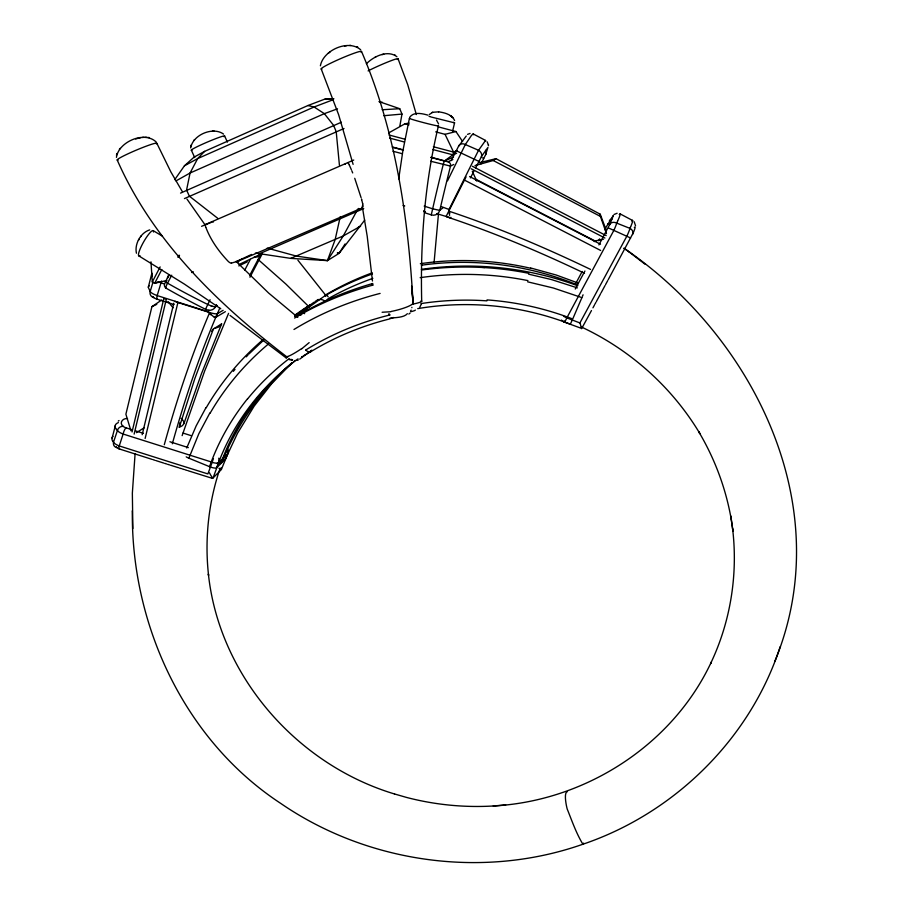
<?xml version="1.0" encoding="UTF-8"?>
<svg xmlns="http://www.w3.org/2000/svg" width="908" height="908" viewBox="0 0 908 908"><rect width="100%" height="100%" fill="white"/><g stroke="black" fill="none" stroke-linecap="round" stroke-linejoin="round"><path stroke-width="1.36" d="M431.3 214.731L432.673 208.806A149.525 9.909 -75.6 0 1 443.206 164.586L444.318 161.102M132.863 528.558L132.352 493.158L135.11 453.512M581.449 328.367L563.857 321.897L561.439 320.081M223.55 134.1C212.937 126.257 192.678 134.929 190.714 147.913M473.386 134.736L473.023 133.941L471.536 135.326L465.327 144.531L447.542 180.794M434.092 262.321L438.462 213.947M183.927 423.593L201.326 374.017L221.631 323.906L213.369 329.002L194.8 378.67L179.307 427.305C185.936 424.706 184.369 421.267 181.123 418.293M570.258 323.645L570.224 324.145C522.009 305.394 468.71 299.958 417.725 308.629M564.084 321.988L564.209 320.887M190.703 146.665L190.975 145.189M340.25 216.728L335.166 239.542L327.436 260.619L290.708 258.383L255.364 253.048M156.267 142.102C144.61 130.514 118.573 141.739 116.428 157.356M398.703 178.921L402.789 151.375L409.394 118.346M485.655 141.205L485.553 140.445L473.193 133.93M152.033 273.229L152.033 276.259M151.636 274.159L148.276 287.325L150.195 291.502A5.062 4.926 -17.6 0 0 153.69 297.597M399.849 126.008L401.983 114.079L399.736 108.699L378.965 101.582M116.462 155.302L116.894 153.509M213.357 329.048L211.564 331.409M583.617 843.123L582.891 844.236C483.158 879.33 367.74 863.213 280.731 803.41C184.755 740.44 131.512 625.85 132.33 512.521L132.262 510.875M438.451 125.883C424.592 183.189 420.279 242.447 421.698 301.274M452.627 131.093L454.579 122.83L453.455 122.342M132.046 431.97L163.815 298.562L166.3 299.345L134.134 434.115M142.193 434.694L173.791 303.17M439.812 210.27L439.835 210.179A164.938 10.181 -75.5 0 1 450.516 166.073L453.705 164.484M161.647 300.037L151.92 306.654L125.894 414.207L130.934 430.789M145.132 438.473L177.911 302.5A5.005 0.908 15.5 0 1 174.994 301.308M436.839 213.698L450.198 217.659M112.138 437.985L115.384 425.523M148.322 287.064L149.332 285.498M164.28 444.75C176.697 399.815 191.406 355.459 209.68 312.545A6.583 1.203 15.7 0 0 217.182 313.771M172.327 443.774C184.63 399.656 199.181 356.118 217.194 313.998M153.009 282.025L150.195 291.502A10.045 2.542 16.3 0 0 157.175 295.577L208.238 311.75L210.758 314.781M219.963 468.641C208.42 502.862 204.538 539.568 208.568 575.445L208.386 573.97C219.203 676.017 297.007 764.695 394.537 793.978M774.955 661.035C838.345 507.277 754.219 337.061 624.114 248.338M213.425 458.676A4.892 0.692 -70.5 0 0 212.234 462.183L207.887 473.919L172.872 462.944L119.254 445.93L123.125 434.035A4.96 1.453 -70.5 0 1 126.212 427.747M182.133 435.636L204.606 371.122L228.566 313.362M119.277 445.919A8.547 2.962 16.3 0 1 113.489 442.219L117.438 430.471A5.017 4.426 -39.9 0 1 123.25 426.363A4.404 1.135 14.5 0 0 126.189 427.861L131.944 429.688M212.347 478.323A7.219 1.986 15.2 0 0 213.039 477.994L219.032 461.752L218.805 458.177M446.146 216.376L466.054 176.924M216.365 467.915A6.413 1.782 20.4 0 1 210.577 467.087L188.875 458.2L198.818 433.752L209.816 413.049M209.521 466.689C218.136 442.06 231.222 419.076 247.543 398.737M780.188 646.678C750.292 738.84 674.349 813.284 582.891 844.236C576.251 833.351 571.961 820.843 567.182 808.96C566.183 805.237 563.63 792.57 567.352 791.628M186.719 447.984L196.139 425.943L205.991 407.613M208.238 311.75L208.817 310.218M421.301 304.123L419.814 307.154M481.07 163.849L485.587 154.769L487.925 147.436L481.773 156.097L475.554 167.901M583.072 294.816L582.425 296.394M213.096 477.914L221.325 469.606L228.112 452.979L227.987 449.244M449.267 210.565L449.04 209.464L478.55 150.285L485.553 140.445M633.148 233.004L608.167 279.777M630.572 226.909L629.948 228.373A5.255 4.256 22.4 0 1 632.57 234.491M581.937 297.54L572.721 319.014C545.311 308.425 516.312 301.989 487.006 299.912M214.856 317.437A5.573 1.033 15.8 0 0 215.843 317.278L219.793 308.073M572.188 320.24L570.406 323.986M617.576 221.177L616.714 223.13A5.278 4.12 22.9 0 0 609.881 224.162L598.905 244.91M357.843 209.056L343.258 235.944L327.436 260.619L296.405 256.09L267.213 248.088M179.307 427.305L180.022 422.538M609.915 224.185L613.24 215.752M216.49 304.6L215.571 306.598L217.33 305.61M210.077 299.708L207.796 304.589A6.458 0.885 -60.1 0 0 205.696 309.617M149.695 229.894C140.615 232.686 134.373 244.059 136.438 253.219M168.548 275.147L164.757 283.648A3.405 3.235 56.3 0 0 166.175 288.233A159.513 31.36 28.3 0 0 206.071 309.549L206.173 309.605M249.95 277.235L262.401 253.48M466.258 136.018L458.517 146.37L451.185 160.614M249.587 275.623L260.948 254.07L239.326 264.387M244.661 270.3L250.347 259.359M470.457 177.9L473.863 171.203M166.97 280.424L154.644 283.319L152.294 281.957L160.137 266.907M161.828 269.528L154.644 283.319L158.435 281.696M177.923 257.214L178.978 255.216M167.798 277.837L169.319 274.92M178.49 257.373L179.512 255.42M171.714 275.203L167.549 283.16A6.674 1.101 -60.3 0 0 166.175 288.222M575.683 283.648L582.21 271.435M139.037 239.269L138.459 240.348M598.644 240.722L599.632 238.883M604.592 229.645L613.15 215.684M575.263 289.028L584.922 271.015M591.483 310.536L581.585 328.707M592.947 307.846L594.422 305.122M594.91 304.214L595.909 302.387M596.408 301.467L600.438 294.044M600.948 293.102L605.046 285.532M605.568 284.579L607.645 280.742M238.146 262.196L239.247 260.256M409.792 117.177C413.798 111.491 422.288 113.557 427.94 115.157M221.631 323.906L218.669 327.028L214.731 328.367M429.314 114.51L432.696 112.286L438.643 111.843M327.436 260.619L339.036 253.389L345.085 243.957M364.732 220.122L339.036 253.389L337.299 252.992M174.745 179.659L184.438 165.801L194.017 157.175L204.595 151.375L307.925 105.532L325.212 98.972L333.849 98.756M260.914 254.127L257.793 256.805L253.865 257.418M454.567 122.852L430.869 116.939M140.661 236.716L141.387 235.728M222.925 460.174L220.394 462.535A36.036 9.386 14 0 1 219.044 463.239L217.273 463.727M230.008 315.382L286.156 357.911L286.803 357.343M233.333 371.349L235.002 369.386M119.391 149.207L120.14 148.367M366.389 63.764C373.699 56.41 387.557 49.554 396.909 56.716M345.358 163.928L345.233 164.087A4.109 0.965 67.3 0 0 345.097 164.257M246.216 356.855L248.009 354.983M204.595 151.375L197.649 158.605L190.067 173.019L186.583 189.988L189.307 196.117L217.716 218.283M194.539 139.662L193.881 140.343M248.906 354.041L264.137 339.694M218.805 462.399L227.953 453.398M291.4 363.393L271.651 383.732L254.217 406.046L237.544 433.207L225.422 459.073L221.427 463.035C236.886 424.876 261.084 390.247 291.888 362.905M311.83 350.159L299.719 359.125M309.163 342.622L301.706 348.808M301.785 356.98L302.432 356.424M450.152 217.977L450.901 217.33M292.126 362.962C259.972 389.339 234.57 424.286 220.826 463.636L216.728 467.711C231.608 425.023 260.051 387.512 295.974 360.272M362.406 207.489L361.384 208.17M293.659 361.713L295.202 360.476M360.658 49.747C348.252 38.987 323.146 50.258 320.399 65.796M408.838 314.043L410.144 313.022M118.267 421.108L119.016 420.529M439.835 210.179L442.888 207.875M295.236 316.449L298.187 314.247L294.816 316.449M310.207 305.304L294.714 315.984L314.077 302.205M372.45 273.91A286.973 279.607 -71.2 0 0 324.655 295.974L296.417 316.177L301.127 313.589A278.257 232.005 -6.4 0 1 372.836 283.478M613.978 214.515L617.122 213.244M430.71 157.379L444.398 161L452.865 154.837L456.679 153.236M206.252 224.174L353.745 160.046M288.211 356.538L286.202 357.911M328.208 53.311L329.967 52.074M315.121 301.501L318.288 299.424M475.02 165.574L493.214 160.512L495.995 158.684L600.233 214.209L605.954 229.474M467.529 134.373L470.06 133.419M136.416 432.673L144.395 427.657M444.205 161.17L453.478 157.027M301.74 356.844L302.33 356.481M303.522 355.754L304.123 355.391M215.82 317.278L225.354 311.671M304.736 355.039L311.626 351.214A247.453 203.664 -6.8 0 1 389.146 319.049L393.55 317.505M217.318 313.691L223.141 310.309M297.064 359.477L298.096 358.898M176.016 180.896L190.067 173.019L324.349 113.659L337.526 108.812M388.647 132.954L405.025 123.749L409.19 123.148M184.438 165.801L197.649 158.605L314.1 106.985L333.293 99.676M180.544 193.109L341.374 122.228M374.993 57.352L375.753 56.966M184.46 198.58L344.019 128.482M363.722 208.568L259.098 253.899M151.92 306.654L156.778 304.328M238.793 265.908L247.26 261.867M201.587 226.308L212.404 221.904A4.052 2.327 65.1 0 1 213.471 221.972M236.091 261.652L251.584 254.444M450.516 166.062A3.53 3.45 88.2 0 0 448.041 161.76L452.854 159.57M191.633 272.548L193.347 271.787M360.51 208.613L238.339 261.05L231.461 263.104M311.013 351.555L310.627 351.68A7.151 4.392 59.5 0 1 305.758 350.125M358.376 227.091L360.612 226.183L343.258 235.944L290.708 258.383M457.36 150.558L453.569 152.079L433.388 146.744M301.638 313.339L302.16 313.192A7.162 4.336 60.8 0 1 304.645 313.657M431.936 112.547L432.696 112.286M135.678 138.981L136.416 138.765M136.96 138.595L137.698 138.391M594.286 241.562L595.557 241.233L475.565 179.126L475.974 180.204M435.715 131.864L445.056 134.327L455.941 131.547L462.558 141.466M212.268 478.312L187.843 470.673M479.288 162.714L495.995 158.684M383.8 54.219L382.03 54.639M594.297 241.097L603.514 239.213M138.981 138.073L140.967 137.675M296.371 360.431L298.199 360.101M344.484 46.024L346.561 45.672M450.436 166.085L430.664 161.238M421.38 269.358C473.772 261.788 528.036 267.395 577.704 285.748M127.529 418.554C122.773 417.952 118.664 423.049 123.261 426.385M505.688 804.942L493.237 805.986C584.57 801.276 672.249 745.536 711.259 662.159L710.589 663.555C732.381 617.973 739.418 565.639 730.702 515.903L732.994 531.362L732.574 528.569M421.391 265.215C474.055 257.815 528.581 264.886 577.749 285.078M390.86 311.728L382.109 312.261M142.227 137.483L144.145 137.301M212.461 131.161L214.095 131.013M383.789 115.713L401.983 114.079M220.338 463.386L219.77 463.386M382.2 109.755L399.736 108.699M389.907 318.197C395.468 317.459 403.856 317.743 407.386 313.691M493.441 805.975C464.249 807.723 434.807 804.806 406.5 797.417L394.458 793.955M447.996 161.772L444.398 161M379.567 102.354L382.336 102.286M325.212 98.972L333.52 98.915M350.84 45.411L349.716 45.4M145.359 137.256L147.164 137.312M438.553 111.843C444.5 112.615 451.968 114.453 454.59 120.492M149.366 137.607L148.276 137.426M292.149 360.294L288.835 359.466M478.766 161.34L456.259 150.739M527.65 281.832L553.415 288.029L581.903 297.62M528.581 274.159L551.44 279.562L577.363 287.87M307.925 105.532L314.1 106.985L324.349 113.659L333.542 125.304L336.198 131.581L339.433 165.301M530.726 267.996L556.252 275.033L577.692 282.876M213.039 306.337L211.791 305.985M438.11 126.825L455.941 131.547M405.025 123.749L409.02 124.805M388.999 134.986L405.138 139.264M389.668 138.095L404.457 142.023M432.696 149.491L452.865 154.837L453.569 152.079L445.056 134.327M432.673 208.806L424.195 206.127M392.301 146.994L403.447 149.945M431.3 157.322L444.693 160.875M393.107 147.414L403.356 150.126M393.005 151.25L402.131 153.668M403.118 205.503L404.73 205.957M423.718 211.598L425.387 212.075L423.627 210.838M212.188 462.24L123.125 434.035A8.615 2.94 16.6 0 1 117.393 430.46M182.179 468.891L184.074 469.493M185.016 469.788L186.9 470.378M178.365 467.688L170.659 465.259M179.319 467.995L181.225 468.596M424.774 212.778L431.379 214.878M163.917 283.807L160.988 282.876A10.158 2.486 16.5 0 1 158.423 281.866M177.911 302.5L209.68 312.545M162.816 301.002L157.3 299.254A5.073 0.919 15.3 0 1 153.713 297.529L152.85 296.439M163.928 301.343L174.086 304.555M188.342 447.61L169.909 441.753M167.742 464.34L169.683 464.953M163.826 463.103L155.949 460.606M164.813 463.409L166.766 464.033M152.975 459.664L154.962 460.288M183.03 433.059L191.123 435.647M143.43 433.343L135.78 430.914M151.988 459.346L119.867 449.131A4.37 1.18 14.3 0 1 116.905 447.587L116.36 446.804M218.93 468.233L221.473 469.05L221.098 467.756M430.074 116.678L429.03 116.303M446.475 216.762C493.691 232.448 539.613 251.811 584.48 273.263M448.631 211.087C497.209 227.238 544.425 247.26 590.54 269.415M210.429 305.531L210.361 305.508A10.805 2.792 26.9 0 1 209.419 305.156L207.841 304.509A144.792 28.307 28.3 0 1 167.537 283.171A3.371 0.715 28 0 1 165.335 281.31M441.515 206.706L449.04 209.464M290.798 359.284L292.626 359.954M616.714 223.118L629.948 228.373M188.875 458.2L187.888 457.757A6.424 1.793 20.2 0 1 186.197 456.837M478.55 150.285L465.327 144.531A5.278 4.688 37.4 0 0 458.551 146.177M608.757 228.09L629.505 237.487M337.776 252.776L339.036 253.389M581.404 327.005C630.288 349.807 672.238 387.307 699.92 433.649L698.763 431.788C714.641 458.495 725.719 488.027 731.11 518.638M469.618 176.538L600.506 244.229M464.397 180.068L600.665 250.472M472.421 166.3L606.181 235.615M471.173 168.763L604.898 238.021M493.214 160.512L600.426 216.41L606.499 233.617M632.592 220.474L620.141 213.891M356.946 46.626L357.763 47.057M630.027 237.782L630.595 238.112M395.411 55.354L394.764 54.979M138.799 255.863L184.313 284.045L220.814 308.834M153.191 230.643L162.475 236.194M482.591 157.799L483.669 158.525M412.595 303.17L413.151 303.919M451.026 116.076L450.323 115.611L451.696 116.576M629.176 251.97L645.043 264.217M623.966 248.236L629.732 252.356M297.79 317.346L268.62 293.034L236.069 261.379M287.325 357.219C218.056 304.135 152.771 241.153 117.2 159.967M452.263 117.053L452.842 117.609L451.651 116.542M258.144 259.518L285.929 284.102L309.208 307.006M436.487 120.049L438.575 123.953M117.45 430.471L116.553 429.348M325.711 295.27L297.903 260.21M167.991 301.467L173.076 307.812M634.204 221.756L635.555 225.797M113.489 442.162L112.898 441.277M204.958 224.707L186.98 199.09M487.165 141.807L488.459 145.155M182.145 191.293L170.874 171.93L156.8 143.192M328.98 300.321L328.31 299.141L324.916 301.252A6.628 5.562 56.6 0 0 317.948 300.23M349.274 164.961L351.351 169.648M472.285 171.226L476.757 181.078M191.361 150.183L194.732 157.606M224.628 135.962L227.386 142.125M321.216 68.974L338.65 114.748L353.11 164.359M351.805 170.761L352.69 172.929M361.509 51.427C395.774 131.183 408.396 218.011 413.129 304.101L411.63 286.065L413.129 303.749M398.044 58.725L407.692 84.592L416.329 114.556M354.733 178.286L361.1 197.694M205.832 227.329C210.679 240.143 218.896 251.618 228.305 261.47A8.717 5.017 65.9 0 0 231.449 263.263M361.486 199.011L361.668 199.658M361.679 199.726L362.689 203.721M449.687 212.665L449.812 213.346M362.224 206.116L367.218 236.273L372.462 281.015M223.561 458.131L223.595 458.744A40.304 10.442 14 0 1 222.914 460.163M600.233 214.209L600.426 216.41M150.966 261.833L152.294 281.957M488.436 144.701L488.459 145.711M157.277 299.311A5.005 1.056 -73 0 1 157.197 295.565L160.988 282.876A5.096 1.078 -73.1 0 1 161.511 281.003M214.016 316.903A8.422 3.666 56 0 1 210.974 314.259M214.492 317.221A5.062 2.69 61.7 0 1 214.118 317.085M119.845 449.188A4.88 1.419 -70.4 0 1 119.22 445.964M116.894 447.621A4.994 4.472 -36 0 1 113.579 442.23M116.303 429.314A43.743 11.305 14.7 0 1 118.369 422.595M112.751 441.254A42.846 11.384 14.7 0 1 112.978 436.373M218.544 462.308A6.038 2.281 20.1 0 1 212.166 462.308M227.295 452.32A5.891 0.999 21.9 0 1 227.715 453.285M211.939 476.972A7.173 1.51 64.7 0 1 209.453 472.784M629.97 228.339A9.057 1.158 -65 0 1 626.895 236.069L579.906 322.942L566.819 317.902A5.085 0.624 26.4 0 1 563.528 316.188M616.736 223.073A9.114 1.09 -65.3 0 1 613.729 230.621L566.819 317.902A6.288 0.885 -68.4 0 1 564.197 321.75M619.245 214.549A46.036 2.179 -62 0 1 617.701 220.973M609.359 220.837A5.13 4.415 31.8 0 1 612.469 218.749M631.639 221.03A45.184 2.508 -61.9 0 1 630.685 226.682M634.329 227.42A38.284 2.236 -61.9 0 1 633.273 232.8M579.974 322.976A7.48 1.033 71.1 0 1 581.154 327.425M607.656 224.004A5.096 0.704 27.2 0 1 609.824 224.651M478.527 150.353A5.244 4.71 35.9 0 1 481.342 156.982M449.029 212.268A8.649 0.885 76.8 0 1 449.608 215.389M485.542 150.331A5.017 4.767 25.4 0 1 485.701 154.666M420.937 303.59A277.122 257.656 -6.7 0 1 486.915 300.854M422.515 269.892A305.167 286.69 -6.7 0 1 528.785 273.319M420.154 277.666A299.901 282.093 -7 0 1 527.945 280.606M420.336 263.706A302.012 290.412 44.4 0 1 530.669 268.269M482.171 267.361A294.714 283.114 43.9 0 1 484.793 267.531M247.657 398.816A277.576 251.198 11.7 0 1 289.255 358.558M220.44 462.297A6.333 1.759 20.5 0 1 220.962 463.25M206.218 407.737A305.848 279.096 14.3 0 1 262.48 340.103M210.1 413.197A300.548 274.239 15 0 1 268.439 343.973M298.562 314.213A6.606 1.385 57.5 0 1 299.288 314.633M225.025 457.723A6.265 1.725 20.5 0 1 225.57 458.642M221.075 463.239A6.379 1.759 20.4 0 1 219.339 463.364M294.555 315.394A301.831 298.664 19.4 0 1 309.946 304.906M310.502 305.258A6.311 1.271 57.4 0 1 310.865 305.417M307.142 309.151A6.401 1.317 57.5 0 1 306.949 307.937M293.976 329.479A275.464 227.953 -6.5 0 1 380.111 293.42M305.826 349.955A254.683 210.418 -6.6 0 1 390.179 314.906M389.021 313.555A7.207 1.532 -86.9 0 1 388.772 315.405M311.535 350.636A6.844 3.621 -75 0 1 311.013 351.055M411.88 307.335A7.162 6.254 68.8 0 1 411.846 307.687M411.12 310.093A7.162 6.254 68.8 0 1 410.529 311.035M296.473 316.268A7.151 7.014 61 0 1 301.025 315.121M301.513 312.817A6.424 5.369 53.9 0 1 303.703 309.537M328.072 298.777A281.242 273.66 -69.7 0 1 372.859 278.359M325.495 296.473A6.583 2.1 75 0 1 328.14 296.78M301.467 313.862A7.162 3.439 24.8 0 1 302.058 313.725M371.633 284.306A7.207 2.384 56.3 0 1 372.552 284.635M325.121 295.202A283.148 275.896 -70.3 0 1 372.257 272.843M294.578 318.038A281.253 234.116 -6.3 0 1 373.301 284.987M438.065 125.645A15.005 0.579 14.6 0 1 423.469 122.603A15.005 0.579 14.6 0 1 410.007 118.335M420.971 300.923A14.267 1.464 -9.5 0 1 412.459 304.214M415.308 310.071A7.536 0.783 -11 0 1 410.915 311.682M431.357 214.958A7.014 6.549 29.2 0 0 439.699 210.247A6.628 0.568 14.4 0 1 432.9 208.795M205.685 227.329A3.859 2.236 65 0 1 206.127 223.958M242.005 258.803A3.973 2.27 66.1 0 1 241.857 259.484M348.07 162.907A3.927 0.931 67.3 0 1 349.308 164.893M362.712 203.744A8.842 2.088 67 0 1 363.018 206.786M358.944 209.067A4.018 0.942 66.9 0 1 358.467 208.443M215.661 306.643A6.867 6.617 3.3 0 1 206.23 309.492M212.256 306.461A11.305 2.917 26.8 0 1 210.838 306.041M215.718 306.722A7.48 1.634 26.1 0 1 213.255 306.518M139.98 255.647A14.517 2.724 -60.4 0 1 143.804 241.619A14.517 2.724 -60.4 0 1 153.543 232.005M321.897 69.099A21.974 1.725 -23.5 0 1 341.033 58.453A21.974 1.725 -23.5 0 1 360.987 52.142M412.482 304.044A18.739 3.394 -13.8 0 1 391.098 311.467M368.092 70.915A18.478 1.214 -23.6 0 1 389.214 61.426A18.478 1.214 -23.6 0 1 397.273 59.497M191.997 150.229A18.081 1.169 -23.1 0 1 208.102 141.75A18.081 1.169 -23.1 0 1 223.924 136.665M118.108 160.08A21.497 1.646 -22.9 0 1 136.211 150.161A21.497 1.646 -22.9 0 1 156.335 143.873M301.706 348.559A18.535 2.122 -34.6 0 1 287.121 356.606"/></g></svg>
